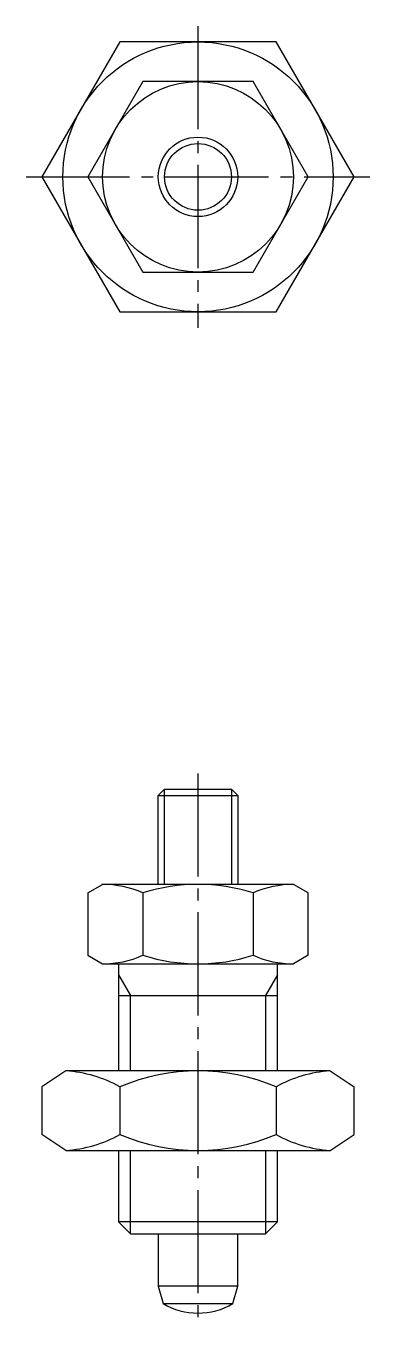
# Model space of a CAD drawing. Extents: x 11 to 146, y 10 to 150.
# Drawn here: x 124.2 to 145.9, y 68.2 to 150.2 of the extents above; entities outside this region: 2.
import ezdxf

# ---------------------------------------------------------------- set-up
doc = ezdxf.new("R2010")
doc.units = 0
doc.header["$LTSCALE"] = 0.5
doc.linetypes.add('CENTER', pattern=[17.5, 13, -1.5, 1.5, -1.5])
doc.layers.get('0').update_dxf_attribs({"linetype": 'CONTINUOUS'})
doc.layers.add('CENTER', color=1, linetype='CENTER')
doc.styles.get("Standard").update_dxf_attribs({"font": 'txt.shx'})

msp = doc.modelspace()

# ---------------------------------------------------------------- linework, layer by layer
for p, q in [((131.581648, 146.732669), (128.117546, 140.732669)), ((138.509851, 146.732669), (131.581648, 146.732669)), ((141.973953, 140.732669), (138.509851, 146.732669)), ((128.117546, 140.732669), (131.581648, 134.732669)), ((138.509851, 134.732669), (141.973953, 140.732669)), ((131.581648, 134.732669), (138.509851, 134.732669)), ((132.545749, 101.758112), (132.945749, 102.158112)), ((132.945749, 102.158112), (137.145749, 102.158112)), ((137.145749, 102.158112), (137.545749, 101.758112)), ((132.545749, 101.758112), (137.545749, 101.758112)), ((132.545749, 96.158112), (132.545749, 101.758112)), ((137.545749, 101.758112), (137.545749, 96.158112)), ((128.117546, 95.622213), (129.045749, 96.158112)), ((141.100884, 96.158112), (128.990615, 96.158112)), ((141.973953, 95.622213), (141.045749, 96.158112)), ((128.117546, 95.622213), (128.117546, 91.69401)), ((131.581648, 95.622213), (131.581648, 91.69401)), ((138.509851, 95.622213), (138.509851, 91.69401)), ((141.973953, 91.69401), (141.973953, 95.622213)), ((128.117546, 91.69401), (129.045749, 91.158112)), ((129.045749, 91.158112), (141.045749, 91.158112)), ((130.045749, 91.158112), (130.045749, 84.407523)), ((140.045749, 84.407523), (140.045749, 91.158112)), ((141.973953, 91.69401), (141.045749, 91.158112)), ((139.670749, 89.807631), (139.670849, 89.807631)), ((139.858249, 90.132391), (139.858249, 90.132491)), ((130.045749, 89.158112), (140.045749, 89.158112)), ((126.730795, 84.407523), (125.230795, 83.407523)), ((143.360704, 84.407523), (126.730795, 84.407523)), ((143.360704, 84.407523), (144.860704, 83.407523)), ((125.230795, 83.407523), (125.230795, 80.407523)), ((130.138272, 83.407523), (130.138272, 80.407523)), ((139.953227, 83.407523), (139.953227, 80.407523)), ((144.860704, 80.407523), (144.860704, 83.407523)), ((126.730795, 79.407523), (125.230795, 80.407523)), ((143.360704, 79.407523), (144.860704, 80.407523)), ((126.730795, 79.407523), (143.360704, 79.407523)), ((130.045749, 79.407523), (130.045749, 74.908112)), ((140.045749, 74.908112), (140.045749, 79.407523)), ((140.045749, 74.908112), (130.045749, 74.908112)), ((130.045749, 74.908112), (130.795749, 74.158112)), ((139.295749, 74.158112), (140.045749, 74.908112)), ((130.795749, 74.158112), (139.295749, 74.158112)), ((132.545749, 74.158112), (132.545749, 70.858112)), ((137.545749, 70.858112), (137.545749, 74.158112)), ((137.545749, 70.858112), (132.545749, 70.858112)), ((132.545749, 70.858112), (132.845749, 69.758112)), ((137.245749, 69.758112), (137.545749, 70.858112)), ((132.845749, 69.758112), (137.245749, 69.758112))]:
    msp.add_line(p, q)
at = {"color": 3}
for p, q in [((132.945749, 96.158112), (132.945749, 102.158112)), ((137.145749, 102.158112), (137.145749, 96.158112)), ((130.045749, 90.45715), (130.795749, 89.158112)), ((140.045749, 90.45715), (139.295749, 89.158112)), ((130.795749, 84.407523), (130.795749, 89.158112)), ((139.295749, 89.158112), (139.295749, 84.407523)), ((130.795749, 74.158112), (130.795749, 79.407523)), ((139.295749, 79.407523), (139.295749, 74.158112))]:
    msp.add_line(p, q, dxfattribs=at)
msp.add_lwpolyline([(130.138272, 149.232669), (125.230795, 140.732669), (130.138272, 132.232669), (139.953227, 132.232669), (144.860704, 140.732669), (139.953227, 149.232669)], close=True)
for radius in [8.5, 6, 2.5]:
    msp.add_circle((135.045749, 140.732669), radius)
msp.add_circle((135.045749, 140.732669), 2.1, dxfattribs=at)
for centre, radius, start, end in [((129.045749, 89.890162), 6.267949, 66.135075, 90), ((135.045749, 84.69401), 11.464102, 72.412046, 107.587954), ((141.045749, 89.890162), 6.267949, 90, 113.864925), ((129.045749, 97.426061), 6.267949, 270, 293.864925), ((135.045749, 102.622213), 11.464102, 252.412046, 287.587954), ((141.045749, 97.426061), 6.267949, 246.135075, 270), ((126.266392, 76.51963), 7.901552, 60.658422, 86.630578), ((135.045749, 71.865856), 12.541667, 66.964968, 113.035032), ((143.825107, 76.51963), 7.901552, 93.369422, 119.341578), ((126.266392, 87.295415), 7.901552, 273.369422, 299.341578), ((135.045749, 91.949189), 12.541667, 246.964968, 293.035032), ((143.825107, 87.295415), 7.901552, 240.658422, 266.630578), ((135.045749, 73.491445), 4.333333, 239.489763, 300.510237)]:
    msp.add_arc(centre, radius, start, end)
at = {"layer": 'CENTER'}
for p, q in [((135.045749, 150.232669), (135.045749, 131.232669)), ((124.230795, 140.732669), (145.860704, 140.732669)), ((135.045749, 103.158112), (135.045749, 68.158112))]:
    msp.add_line(p, q, dxfattribs=at)

# ---------------------------------------------------------------- texts
for p in [(10, 25), (10, 10)]:
    msp.add_text('PXNK10', height=4).set_placement(p)

doc.saveas('drawing.dxf')
